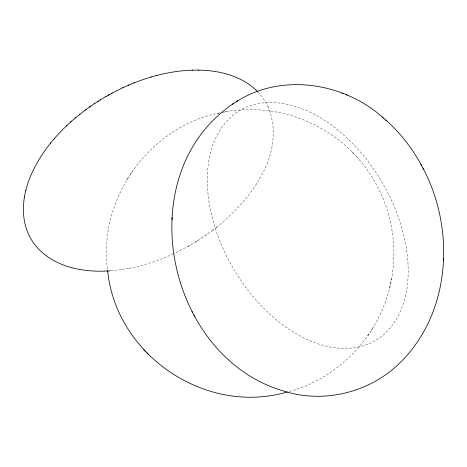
<?xml version="1.0" encoding="UTF-8"?>
<svg xmlns="http://www.w3.org/2000/svg" width="467" height="467" viewBox="0 0 467 467"><rect width="100%" height="100%" fill="white"/><g stroke="black" fill="none" stroke-linecap="round" stroke-linejoin="round"><path stroke-width="0.35" stroke-dasharray="2.33 1.75" d="M289.301 391.428C344.827 376.542 387.82 325.289 393.109 268.087C397.475 227.359 383.436 185.002 355.2 155.254M389.606 288.075L391.673 278.396M216.554 227.359C250.995 199.707 286.872 152.989 268.14 106.815L268.005 106.558M219.508 112.961C149.294 126.685 97.819 198.901 107.538 269.733M259.728 178.447L259.95 178.073M256.698 183.531L256.908 183.181M126.755 179.789L129.225 175.995M130.375 174.209L132.897 170.327M371.16 330.607L373.623 326.812M367.821 335.779L370.343 331.903M197.716 240.639L212.485 230.494M212.129 230.768L216.992 227.015M201.686 238.106L202.059 237.855M205.965 235.199L206.531 234.819M196.368 241.486L193.595 243.179M195.65 241.929L199.135 239.752M193.169 243.435L190.589 244.93M189.106 245.77L174.366 253.383M187.67 246.588L191.312 244.515M179.818 250.744L180.198 250.545M369.21 343.735L375.322 340.665L381.037 336.847C411.059 312.627 412.145 268.98 403.5 234.352C398.637 214.791 390.546 196.087 380.05 178.902C368.883 160.706 354.961 144.116 338.447 130.544C310.882 107.171 267.159 90.289 234.685 113.866L234.632 113.901C205.451 137.059 203.437 179.095 211.078 212.8C215.503 232.449 223.244 251.293 233.412 268.665C243.581 285.956 256.202 301.851 271.111 315.295C296.878 338.546 334.483 357.506 369.21 343.735L369.175 343.747M173.613 253.739C159.031 260.458 143.678 265.583 127.882 268.531M221.913 112.5C270.533 102.121 323.719 119.78 356.735 156.883M217.552 113.341L219.42 112.979M224.084 112.08L228.381 111.251M110.802 270.784L122.599 269.424M122.179 269.494L128.267 268.467M351.89 151.769L353.647 153.637M257.93 92.017L263.201 98.204L268.14 106.815"/><path stroke-width="0.7" d="M233.763 103.312C127.999 174.255 166.007 358.218 285.209 391.515C325.446 403.792 371.434 391.825 400.873 361.907C451.005 311.909 455.36 228.97 423.003 168.213M443.434 260.434L443.533 258.525M172.049 219.77L172.165 217.552M90.779 106.126C64.499 124.561 41.178 148.973 29.304 179.211C22.229 197.664 20.443 219.408 30.046 237.312C37.792 251.847 52.216 261.672 67.68 266.494C81.363 270.796 95.881 271.835 110.142 270.848M25.743 190.688L25.819 190.32M24.436 196.957L24.517 196.584M50.418 143.316L50.716 142.966M54.137 138.857L54.411 138.53M66.343 126.02L66.752 125.646M70.686 122.004L71.042 121.677M75.14 118.11L75.596 117.742M79.624 114.433L80.009 114.123M85.187 110.142L85.689 109.78M89.442 107.06L89.827 106.785M94.521 103.586L98.321 101.129M90.259 106.482L94.865 103.347M236.816 101.386C281.986 72.7 344.062 82.636 383.051 117.666M100.207 99.944L106.091 96.424M232.397 104.176L237.738 100.808M97.387 101.718L100.697 99.64M108.332 95.151L108.694 94.953M105.904 96.529L112.162 93.05M109.068 94.737L109.43 94.538M111.893 93.184L123.066 87.609M128.197 85.315L128.974 84.982M122.733 87.761C144.624 77.639 168.342 70.937 192.532 70.155M133.941 82.945L134.362 82.77M156.352 75.566L156.772 75.456M151.01 77.049L151.39 76.944M287.31 391.965C205.597 416.015 115.793 354.943 107.608 270.358M198.212 70.114C219.496 70.336 242.116 75.963 257.475 91.526M192.112 70.167L198.656 70.103M342.463 93.149L343.397 93.54M346.321 94.743L347.279 95.151M385.637 119.931C401.281 133.696 414.001 150.637 423.493 169.153M382.292 117.024L386.413 120.585M143.76 349.672L145.202 351.202M146.854 352.924L148.506 354.681M420.919 164.302L421.403 165.236M194.068 315.412L194.558 316.352M191.966 311.477L192.451 312.417"/></g></svg>
